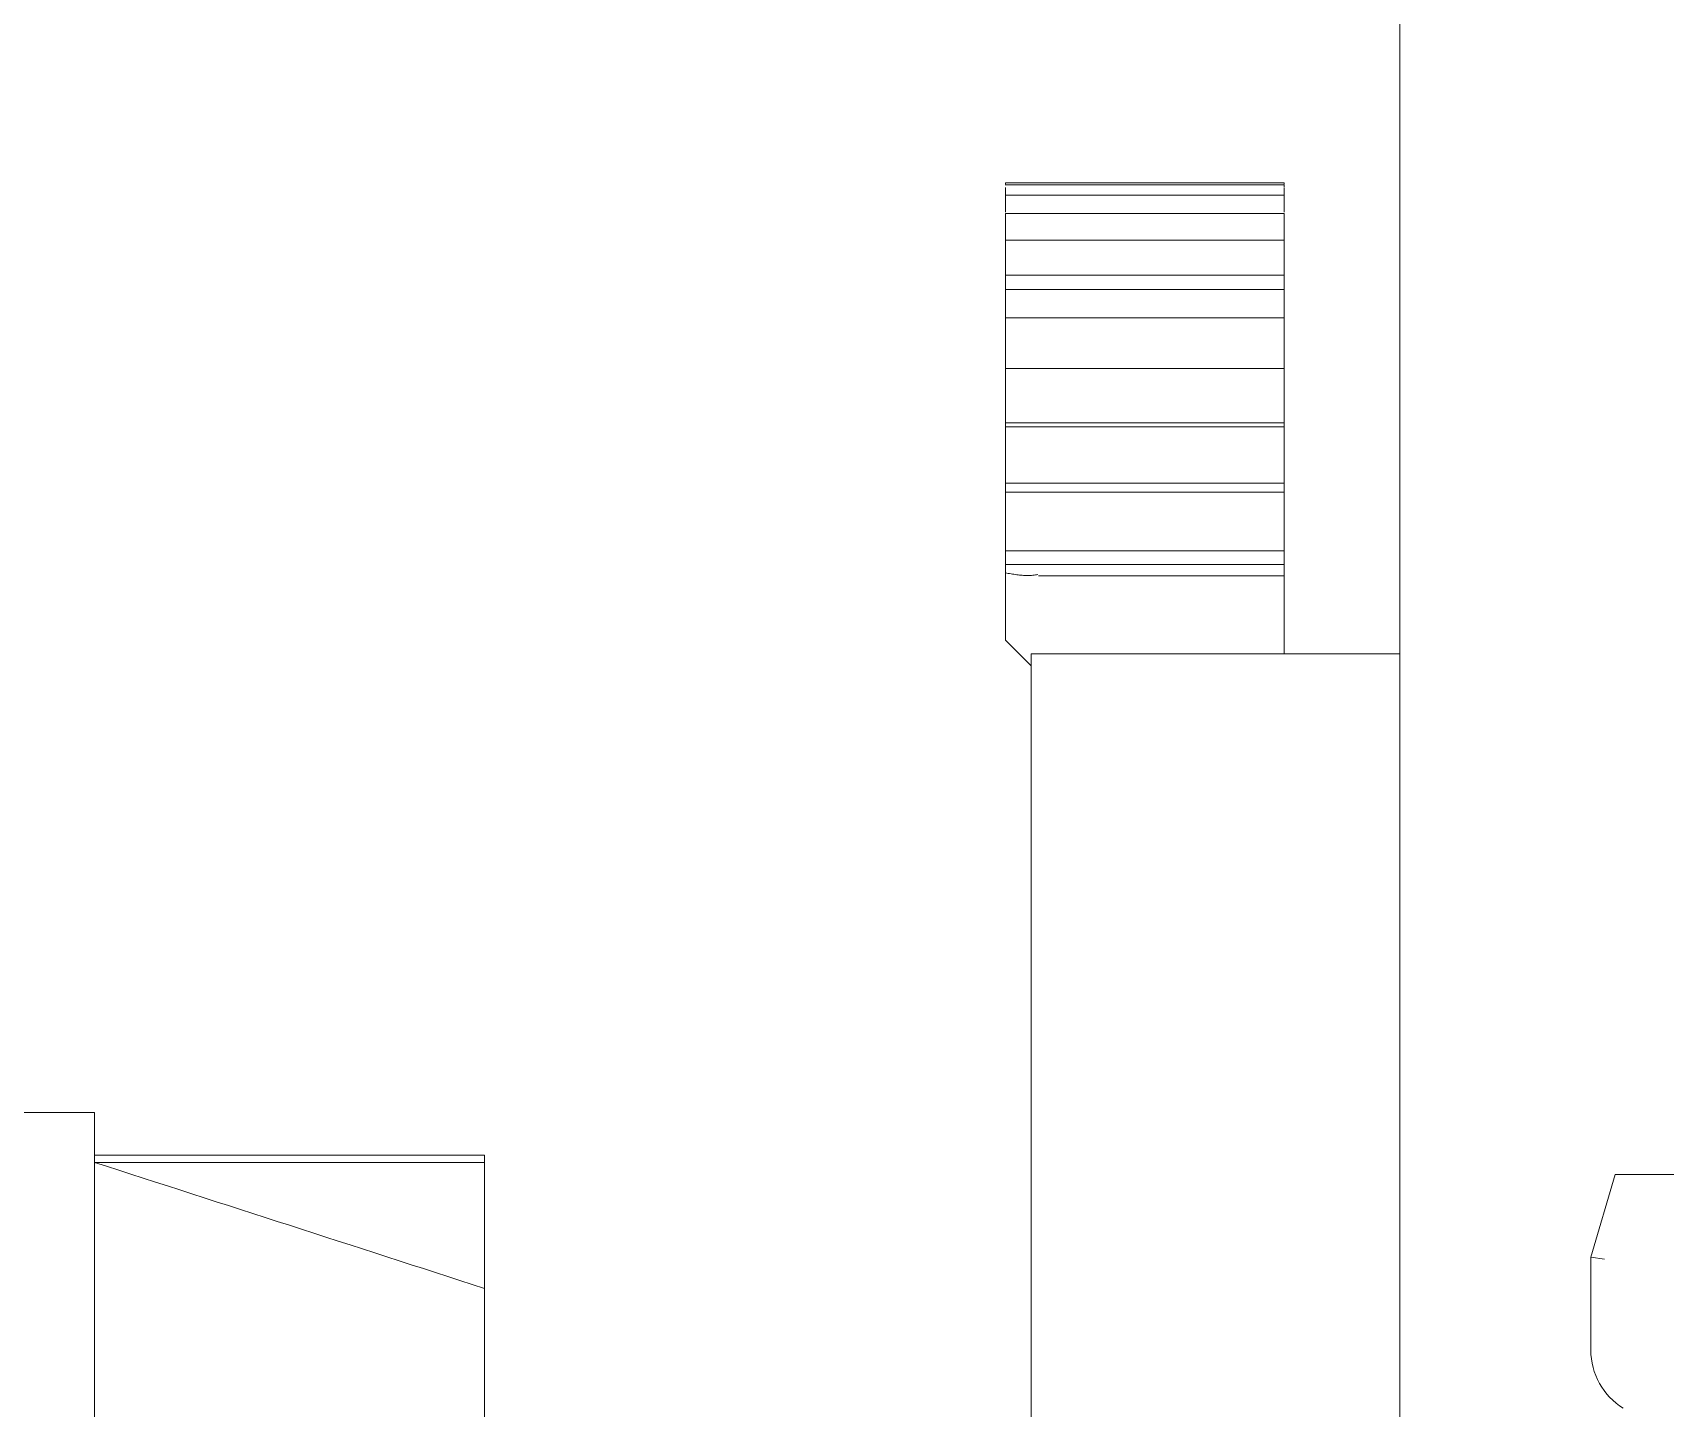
# Model space of a CAD drawing. Header units: millimetres. Extents: x -1052 to 3351, y 0 to 2015.
# Drawn here: x -227.9874 to -227.7056, y 1679.8173 to 1680.0547 of the extents above; entities that cross this region are included whole.
import ezdxf

# ---------------------------------------------------------------- set-up
doc = ezdxf.new("R2010")
doc.units = ezdxf.units.MM
doc.layers.add('@ New Renovation', color=7, linetype='Continuous')
for name, color, linetype, lineweight in [('AM_CL', 7, 'Continuous', 15), ('QZDB-6-1ASOLIDLINE！实线层', 7, 'Continuous', 18), ('ZHA11-R-01-RSOLIDLINE！实线层', 7, 'Continuous', 18)]:
    doc.layers.add(name, color=color, linetype=linetype, lineweight=lineweight)

# ---------------------------------------------------------------- blocks, each defined once
blk = doc.blocks.new('*X870')
at = {"layer": 'QZDB-6-1ASOLIDLINE！实线层', "color": 7, "linetype": 'Continuous'}
blk.add_line((-733.08, 1114.295), (-959.08, 1114.295), dxfattribs=at)
at = {"layer": 'ZHA11-R-01-RSOLIDLINE！实线层', "color": 7, "linetype": 'Continuous'}
for p, q in [((-838.23, 1131.178), (-838.23, 1129.525)), ((-838.23, 1129.525), (-808.93, 1129.525)), ((-837.73, 1129.525), (-837.73, 1124.975)), ((-837.648, 1124.975), (-837.648, 1129.525)), ((-837.73, 1124.975), (-809.43, 1124.975)), ((-849.076, 1115.645), (-849.076, 1118.895)), ((-849.059, 1118.895), (-849.076, 1118.895)), ((-849.052, 1115.645), (-849.052, 1118.895)), ((-849.047, 1118.895), (-849.052, 1118.895)), ((-848.734, 1118.895), (-849.022, 1118.895)), ((-848.934, 1115.645), (-848.934, 1118.895)), ((-848.719, 1115.645), (-848.719, 1118.895)), ((-843.742, 1118.895), (-848.719, 1118.895)), ((-848.407, 1115.645), (-848.407, 1118.895)), ((-848, 1115.645), (-848, 1118.895)), ((-847.83, 1115.645), (-847.83, 1118.895)), ((-847.5, 1115.645), (-847.5, 1118.895)), ((-846.91, 1115.645), (-846.91, 1118.895)), ((-846.277, 1115.645), (-846.277, 1118.895)), ((-846.231, 1115.645), (-846.231, 1118.895)), ((-845.571, 1115.645), (-845.571, 1118.895)), ((-845.467, 1115.645), (-845.467, 1118.895)), ((-844.783, 1115.645), (-844.783, 1118.895)), ((-844.622, 1115.645), (-844.622, 1118.895)), ((-843.442, 1118.595), (-843.742, 1118.895)), ((-844.491, 1115.645), (-844.491, 1118.509)), ((-843.58, 1118.595), (-843.58, 1114.295)), ((-843.58, 1118.595), (-803.58, 1118.595)), ((-849.059, 1115.645), (-849.076, 1115.645)), ((-849.031, 1115.645), (-849.052, 1115.645)), ((-848.734, 1115.645), (-849.022, 1115.645)), ((-843.58, 1115.645), (-848.719, 1115.645))]:
    blk.add_line(p, q, dxfattribs=at)
at = {"layer": 'ZHA11-R-01-RSOLIDLINE！实线层', "color": 6, "linetype": 'Continuous'}
for p, q in [((-837.507, 1111.783), (-836.54, 1112.065)), ((-836.54, 1112.065), (-835.457, 1112.065)), ((-836.54, 1112.065), (-836.517, 1111.905)), ((-836.517, 1111.905), (-836.54, 1112.065)), ((-837.507, 1111.616), (-837.507, 1111.783)), ((-837.507, 1110.655), (-837.507, 1111.616))]:
    blk.add_line(p, q, dxfattribs=at)
blk.add_arc((-835.458, 1111.265), 0.8, 31.8472, 90, dxfattribs=at)
at = {"layer": 'ZHA11-R-01-RSOLIDLINE！实线层', "color": 7, "linetype": 'Continuous'}
blk.add_open_spline([(-837.648, 1129.525), (-837.159, 1128.008), (-836.669, 1126.492), (-836.178, 1124.975)], degree=3, dxfattribs=at)
for points, knots in [([(-844.525, 1118.895), (-844.522, 1118.873), (-844.514, 1118.83), (-844.507, 1118.786), (-844.504, 1118.764)], [0, 0, 0, 0, 0.0663198, 0.13307, 0.13307, 0.13307, 0.13307]), ([(-844.495, 1118.634), (-844.495, 1118.615), (-844.496, 1118.575), (-844.502, 1118.536), (-844.506, 1118.517)], [0, 0, 0, 0, 0.0585117, 0.1179781, 0.1179781, 0.1179781, 0.1179781]), ([(-844.504, 1118.764), (-844.501, 1118.742), (-844.497, 1118.699), (-844.495, 1118.656), (-844.495, 1118.634)], [0, 0, 0, 0, 0.0648959, 0.1300296, 0.1300296, 0.1300296, 0.1300296])]:
    blk.add_open_spline(points, degree=3, knots=knots, dxfattribs=at)
blk = doc.blocks.new('1111')
at = {"layer": '@ New Renovation', "color": 0, "xscale": -1.000000000000001, "rotation": 90}
blk.add_blockref('*X870', (742235.8, 28062.846), dxfattribs=at)

msp = doc.modelspace()

# ---------------------------------------------------------------- block references
at = {"layer": 'AM_CL', "xscale": 0.01479181789831161, "yscale": 0.01479181789831161, "zscale": 0.01479181789831161}
msp.add_blockref('1111', (-11190.28576, 1252.3689), dxfattribs=at)

doc.saveas('drawing.dxf')
